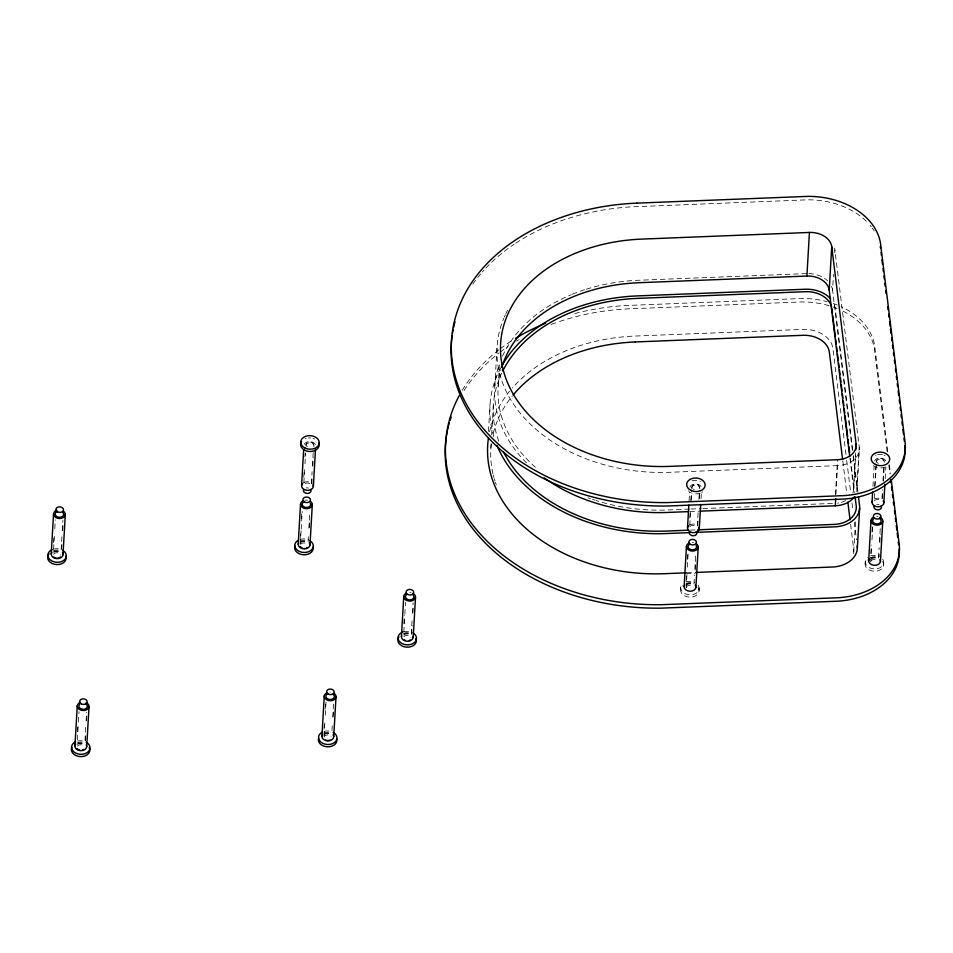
<?xml version="1.0" encoding="UTF-8"?>
<svg xmlns="http://www.w3.org/2000/svg" width="953" height="953" viewBox="0 0 953 953"><rect width="100%" height="100%" fill="white"/><g stroke="black" fill="none" stroke-linecap="round" stroke-linejoin="round"><path stroke-width="0.71" stroke-dasharray="4.76 3.57" d="M53.571 542.662L53.976 535.491M53.594 549.381L54.452 534.573M54.797 528.653L55.31 519.778M61.171 549.881L61.933 536.551M62.279 530.63L62.874 520.267M61.647 548.952L61.969 543.21M62.719 530.297L63.136 523.126M77.455 731.725L77.86 724.554M77.407 739.85L78.337 723.565M78.432 722.076L79.028 711.712M84.972 740.338L85.734 727.02M86.08 721.087L86.592 712.213M85.365 740.886L85.77 733.715M86.52 720.802L86.937 713.63M300.219 538.6L300.636 531.429M301.386 518.515L301.791 511.344M303.769 477.203L304.174 470.032M304.924 457.13L305.174 452.818M300.338 544.02L301.1 530.702M301.184 529.213L302.208 511.451M304.615 469.698L303.769 484.505A4.217 3.085 3.3 0 1 310.881 484.315M304.96 463.777L305.556 453.414M308.069 541.554L308.498 534.145M308.843 528.224L309.689 513.417M311.417 483.516L312.096 471.664M312.441 465.743L313.215 452.425M309.296 527.664L309.701 520.493M311.845 483.493L312.084 479.192M312.834 466.279L313.334 457.678M324.032 729.093L324.437 721.921M325.187 709.008L325.592 701.837M324.056 735.966L324.902 721.159M325.247 715.238L326.021 701.908M331.966 730.534L332.383 723.136M332.728 717.204L333.586 702.397M333.181 716.727L333.514 710.998M403.858 623.858L404.358 615.257M403.81 632.006L404.751 615.721M404.834 614.244L405.513 602.403M411.291 633.9L412.149 619.093M412.494 613.172L413.09 602.808M411.696 634.353L412.184 625.74M412.935 612.839L413.352 605.667M488.472 431.399L490.045 404.155M490.89 447.97L491.14 443.61M491.653 434.89L493.404 404.37M494.81 386.036L497.121 345.868M498.169 386.251L499.503 362.998M680.585 589.704L680.716 587.405M689.079 500.849L689.579 492.236M686.148 580.949L686.648 572.348M687.387 559.435L687.804 552.264M689.769 518.134L690.186 510.963M690.758 500.921L691.175 493.749M686.172 587.858L687.03 573.051M687.363 567.13L688.221 552.323M689.769 525.377L690.627 510.57M691.223 500.206L691.818 489.842M693.998 583.915L694.511 575.028M694.844 569.108L695.702 554.301M697.346 525.877L698.275 509.593M698.883 499.217L699.395 490.342M695.213 570.025L695.714 561.424M697.763 525.853L698.096 520.112M699.335 498.598L699.669 492.856M701.015 498.717L701.348 492.975M699.085 590.8L699.216 588.513M852.387 450.555L832.577 290.141L833.482 274.357M834.721 252.843L834.888 249.972A23.932 17.499 3.3 0 0 833.851 246.184M835.471 494.607L837.484 459.727M835.936 494.321L837.592 465.636A23.932 17.499 3.3 0 0 859.249 447.183L834.888 249.972M852.816 493.07A20.561 15.034 3.3 0 0 853.578 487.483L855.58 452.592M853.65 489.365L855.734 453.032M856.711 491.724A23.932 17.499 3.3 0 0 856.926 487.352L859.249 447.183M857.009 489.544L859.332 449.387M853.769 551.525L855.532 521.005M865.121 563.795L865.253 561.496M872.96 486.411L874.115 466.339M870.768 553.61L871.268 545.009M872.007 532.096L872.34 526.366M874.64 486.495L875.795 466.41M870.708 561.96L871.65 545.676M871.995 539.743L872.757 526.425M874.401 497.99L874.651 493.559M875.08 486.149L876.367 463.944M878.535 558.005L879.131 547.641M879.476 541.721L880.322 526.914M881.966 498.49L882.478 489.604M882.99 480.717L883.765 467.399M879.011 557.029L879.178 554.158M879.845 542.686L880.334 534.085M882.383 498.514L882.716 492.772M883.383 481.301L884.205 466.958M885.23 478.549L885.885 467.065M883.622 564.903L883.753 562.604M806.595 273.582L638.832 280.242A158.746 116.099 3.3 0 0 585.726 289.402M837.592 465.636L669.816 472.295A158.746 116.099 3.3 0 1 503.803 318.278M689.495 509.105L667.231 509.986A155.375 113.633 3.3 0 1 595.982 500.528M690.973 509.045L701.372 508.628M702.849 508.568L833.482 503.387M689.769 511.57L698.68 511.213M690.234 530.118L696.166 529.88M686.708 572.801L694.129 572.515M686.231 573.777L695.142 573.432M887.72 451.353L874.592 345.248A69.783 51.033 3.3 0 0 841.106 306.699M889.363 464.635L890.459 473.486M887.16 451.841L874.389 348.691A69.783 51.033 3.3 0 0 840.903 310.142M888.804 465.124L889.899 473.975M852.649 449.637L835.209 308.355A27.637 20.216 3.3 0 0 832.731 301.565M853.376 455.522L857.926 492.32M853.114 456.439L856.926 487.352M850.386 458.596L854.567 492.451M849.933 458.048L853.578 487.483M845.978 454.474L832.886 348.512A27.637 20.216 3.3 0 0 802.891 329.393L635.091 336.052A162.439 118.803 3.3 0 0 512.333 388.026M846.705 460.359L850.695 492.737M851.97 503.041L852.887 510.403M854.341 522.173L856.521 539.839M842.786 460.99L846.788 493.368M850.6 524.281L853.685 549.297A24.266 17.75 3.3 0 1 853.471 553.741M403.655 634.007A9.268 6.778 3.3 0 1 411.088 634.364M403.786 631.708A9.268 6.778 3.3 0 1 412.244 632.506M403.869 636.759A3.788 2.776 3.3 0 1 407.753 635.353A3.788 2.776 3.3 0 1 410.969 637.64M496.251 484.708A159.08 116.337 3.3 0 1 495.393 482.301M495 481.086A159.08 116.337 3.3 0 1 494.262 478.668M493.916 477.453A159.08 116.337 3.3 0 1 493.273 475.011M492.987 473.796A159.08 116.337 3.3 0 1 491.26 444.301M493.237 433.365A159.08 116.337 3.3 0 1 512.369 395.948M829.05 305.699A69.783 51.033 3.3 0 0 801.068 301.958L624.727 309.01A204.609 149.633 3.3 0 0 556.826 322.4M833.113 306.997A69.783 51.033 3.3 0 1 837.079 308.486M464.075 390.492A204.609 149.633 3.3 0 1 499.015 353.027M500.122 352.181A204.609 149.633 3.3 0 1 508.092 346.475M516.49 341.114A204.609 149.633 3.3 0 1 518.968 339.637M551.084 324.473A204.609 149.633 3.3 0 1 555.67 322.805M498.764 441.096A159.08 116.337 3.3 0 1 501.647 373.242M493.857 436.724A162.439 118.803 3.3 0 1 500.813 367.703M462.288 390.253A204.609 149.633 3.3 0 1 499.217 349.584M500.313 348.738A204.609 149.633 3.3 0 1 513.036 339.923M574.754 313.573A204.609 149.633 3.3 0 1 624.918 305.568L801.27 298.515A69.783 51.033 3.3 0 1 827.18 301.672M833.315 303.554A69.783 51.033 3.3 0 1 837.27 305.043M489.556 431.864A162.439 118.803 3.3 0 1 509.664 391.183M594.839 500.158A155.375 113.633 3.3 0 1 592.563 499.408M590.312 498.633A155.375 113.633 3.3 0 1 588.061 497.823M535.407 467.256A155.375 113.633 3.3 0 1 501.075 369.633M526.544 462.884A158.746 116.099 3.3 0 1 499.253 364.308M502.493 356.124A158.746 116.099 3.3 0 1 571.3 294.668M572.384 294.215A158.746 116.099 3.3 0 1 584.582 289.76M808.847 273.571A23.932 17.499 3.3 0 1 825.191 278.8M825.739 279.205A23.932 17.499 3.3 0 1 827.716 280.909M831.528 286.341A23.932 17.499 3.3 0 1 832.577 290.141M845.645 500.551A20.561 15.034 3.3 0 1 839.998 502.66M838.771 502.91A20.561 15.034 3.3 0 1 837.52 503.113M504.292 317.123A158.746 116.099 3.3 0 1 505.34 314.812M505.888 313.668A158.746 116.099 3.3 0 1 507.627 310.249M866.325 221.251A69.783 51.033 3.3 0 0 806.965 199.832L630.612 206.884A204.609 149.633 3.3 0 0 515.156 243.563M870.089 225.301A69.783 51.033 3.3 0 1 871.221 226.695M872.305 228.124A69.783 51.033 3.3 0 1 874.27 231.043M472.783 284.161A204.609 149.633 3.3 0 1 480.622 273.976M482.325 271.998A204.609 149.633 3.3 0 1 484.064 270.044M485.851 268.103A204.609 149.633 3.3 0 1 513.977 244.349M874.604 460.954A5.897 4.312 3.3 0 1 880.917 458.059A5.897 4.312 3.3 0 1 886.135 462.217M876.045 462.3A4.217 3.085 3.3 0 1 880.072 459.239A4.217 3.085 3.3 0 1 884.455 462.265M874.377 498.955A5.897 4.312 3.3 0 1 881.656 499.241M874.342 500.801A4.217 3.085 3.3 0 1 881.489 500.933M885.361 467.006A9.268 6.778 3.3 0 1 875.843 467.006M874.389 466.243A9.268 6.778 3.3 0 1 873.544 465.624M875.533 455.248A9.268 6.778 3.3 0 1 876.045 455.046M877.677 454.605A9.268 6.778 3.3 0 1 882.895 454.736M884.003 455.057A9.268 6.778 3.3 0 1 885.051 455.474M878.201 463.432A3.788 2.776 3.3 0 1 877.403 459.334A3.788 2.776 3.3 0 1 883.014 459.31A3.788 2.776 3.3 0 1 882.692 463.408M876.677 504.375A3.788 2.776 3.3 0 1 879.047 504.53M870.744 557.624A5.897 4.312 3.3 0 1 878.023 557.612M870.828 559.482A4.217 3.085 3.3 0 1 877.963 559.292M876.831 516.526A5.897 4.312 3.3 0 1 877.951 516.633M882.585 561.555A9.268 6.778 3.3 0 1 879.679 570.156A9.268 6.778 3.3 0 1 867.54 568.858A9.268 6.778 3.3 0 1 867.254 559.911M871.042 558.029A9.268 6.778 3.3 0 1 877.927 558.291M882.716 559.256A9.268 6.778 3.3 0 1 879.81 567.857A9.268 6.778 3.3 0 1 867.683 566.57A9.268 6.778 3.3 0 1 867.385 557.624M870.625 555.897A9.268 6.778 3.3 0 1 879.107 556.397M870.947 561.103A3.788 2.776 3.3 0 1 874.33 559.387A3.788 2.776 3.3 0 1 877.927 561.067M300.278 541.173A5.897 4.312 3.3 0 1 307.247 540.994M300.147 543.389A4.217 3.085 3.3 0 1 307.342 542.674M304.889 500.182A5.897 4.312 3.3 0 1 307.485 500.182M300.028 541.733A9.268 6.778 3.3 0 1 307.462 541.828M300.159 539.434A9.268 6.778 3.3 0 1 308.641 539.946M300.671 544.33A3.788 2.776 3.3 0 1 303.995 542.924A3.788 2.776 3.3 0 1 307.354 544.461M304.257 444.241A5.897 4.312 3.3 0 1 310.452 441.608A5.897 4.312 3.3 0 1 315.634 445.492M305.603 445.456A4.217 3.085 3.3 0 1 310.547 442.859A4.217 3.085 3.3 0 1 313.859 446.778M303.912 482.504A5.897 4.312 3.3 0 1 312 483.385M305.067 438.797A9.268 6.778 3.3 0 1 306.116 438.428M308.355 437.987A9.268 6.778 3.3 0 1 310.702 437.999M312.989 438.428A9.268 6.778 3.3 0 1 314.585 439.023M307.366 446.754A3.788 2.776 3.3 0 1 307.045 442.788A3.788 2.776 3.3 0 1 312.441 442.764A3.788 2.776 3.3 0 1 312.584 446.731M306.223 487.924A3.788 2.776 3.3 0 1 308.581 488.079M689.96 487.126A5.897 4.312 3.3 0 1 696.369 483.957A5.897 4.312 3.3 0 1 701.611 488.401M691.521 488.401A4.217 3.085 3.3 0 1 695.535 485.148A4.217 3.085 3.3 0 1 699.919 488.365M689.829 524.865A5.897 4.312 3.3 0 1 697.405 525.341M689.793 526.699A4.217 3.085 3.3 0 1 696.953 526.842M702.611 491.855A9.268 6.778 3.3 0 1 701.765 492.427M700.312 493.13A9.268 6.778 3.3 0 1 691.83 493.118M690.806 492.677A9.268 6.778 3.3 0 1 689.412 491.843M688.614 491.2A9.268 6.778 3.3 0 1 688.257 490.843M692.033 480.788A9.268 6.778 3.3 0 1 698.358 480.646M699.99 481.158A9.268 6.778 3.3 0 1 700.503 481.384M692.521 488.412A3.788 2.776 3.3 0 1 693.903 484.624A3.788 2.776 3.3 0 1 699.097 485.839A3.788 2.776 3.3 0 1 697.548 489.592M694.296 489.604A3.788 2.776 3.3 0 1 693.284 489.115M686.196 583.534A5.897 4.312 3.3 0 1 693.772 583.689M686.172 585.559A4.217 3.085 3.3 0 1 693.26 585.035M692.295 542.436A5.897 4.312 3.3 0 1 693.415 542.543M698.049 587.453A9.268 6.778 3.3 0 1 695.142 596.054A9.268 6.778 3.3 0 1 683.003 594.767A9.268 6.778 3.3 0 1 682.717 585.821M685.957 584.094A9.268 6.778 3.3 0 1 693.379 584.189M698.18 585.166A9.268 6.778 3.3 0 1 695.428 593.683A9.268 6.778 3.3 0 1 683.408 592.683A9.268 6.778 3.3 0 1 682.479 583.855M686.089 581.795A9.268 6.778 3.3 0 1 694.57 582.307M686.267 587.346A3.788 2.776 3.3 0 1 689.436 585.297A3.788 2.776 3.3 0 1 693.272 586.81M53.582 550.81A5.897 4.312 3.3 0 1 60.861 551.132M53.654 552.514A4.217 3.085 3.3 0 1 60.801 552.978M53.582 551.382A9.268 6.778 3.3 0 1 61.004 551.823M53.713 549.095A9.268 6.778 3.3 0 1 60.599 549.345M53.582 554.289A3.788 2.776 3.3 0 1 57.478 552.764A3.788 2.776 3.3 0 1 60.766 555.099M77.574 743.352A9.268 6.778 3.3 0 1 84.448 743.757M77.705 741.053A9.268 6.778 3.3 0 1 84.579 741.47M77.455 746.092A3.788 2.776 3.3 0 1 81.196 744.793A3.788 2.776 3.3 0 1 84.4 746.866M77.443 742.768A5.897 4.312 3.3 0 1 84.722 743.257M77.443 744.46A4.217 3.085 3.3 0 1 84.579 745.091M324.008 733.679A9.268 6.778 3.3 0 1 330.894 733.774M324.151 731.392A9.268 6.778 3.3 0 1 331.025 731.475M324.032 737.098A3.788 2.776 3.3 0 1 327.224 734.977A3.788 2.776 3.3 0 1 331.12 736.562M324.139 733.119A5.897 4.312 3.3 0 1 331.12 733.095M324.02 735.144A4.217 3.085 3.3 0 1 331.132 734.787M329.893 692.104A5.897 4.312 3.3 0 1 330.274 692.116M403.715 633.435A5.897 4.312 3.3 0 1 411.005 633.674M403.834 635.127A4.217 3.085 3.3 0 1 410.981 635.508M409.873 592.48A5.897 4.312 3.3 0 1 410.981 592.611"/><path stroke-width="1.43" d="M51.224 554.038L53.535 513.87M62.993 554.825L65.316 514.394M74.93 746.199L77.264 705.768M86.711 746.723L89.022 706.566M298.206 544.223L300.529 504.066M301.589 485.732L303.65 449.876M309.975 545.021L312.31 504.59M313.358 486.471L315.503 449.185M321.923 736.395L324.246 695.964M333.705 736.919L336.016 696.75M401.427 636.687L403.75 596.518M413.209 637.343L415.52 597.186M684.135 586.583L686.446 546.426M687.506 528.093L688.828 505.15M695.904 587.382L698.227 546.951M699.276 528.832L700.681 504.447M849.754 456.57L829.217 290.272A20.561 15.034 3.3 0 0 806.905 276.048L809.419 232.449L641.679 239.108A155.375 113.633 3.3 0 0 501.111 358.876A155.375 113.633 3.3 0 0 669.745 466.374L837.484 459.727A20.561 15.034 3.3 0 0 856.092 443.872L831.731 246.672A20.561 15.034 3.3 0 0 809.419 232.449M829.217 290.272L831.731 246.672M700.169 511.153L835.269 505.793L835.686 498.622M855.758 449.685L856.092 443.872M857.343 548.261L859.654 508.104M868.671 560.686L870.994 520.517M872.043 502.195L872.626 492.153M880.441 561.484L882.776 521.041M883.824 502.934L884.896 484.279M806.905 276.048L639.165 282.707A155.375 113.633 3.3 0 0 501.754 367.298M635.222 341.96L802.998 335.301A24.266 17.75 3.3 0 1 829.336 352.086L842.607 459.525M688.292 511.63L667.505 512.452A158.746 116.099 3.3 0 1 544.139 477.775M688.745 530.178L666.469 531.059A159.08 116.337 3.3 0 1 503.41 451.77M697.656 529.82L834.244 524.4A24.266 17.75 3.3 0 0 856.199 505.698L855.115 496.858M689.031 532.644L666.755 533.525A162.439 118.803 3.3 0 1 496.942 445.313M696.452 532.346L834.554 526.866A27.637 20.216 3.3 0 0 859.558 505.555L858.474 496.727M685.219 572.86L664.432 573.694A162.439 118.803 3.3 0 1 488.436 438.058M695.619 572.455L832.231 567.023A27.637 20.216 3.3 0 0 857.247 545.724M880.286 246.565L880.477 247.923M881.025 252.354L881.394 255.297M881.942 259.728L882.49 264.148M883.026 268.579L883.395 271.534M883.943 275.953L884.301 278.907M884.849 283.327L885.218 286.281M885.766 290.713L886.123 293.655M887.767 306.937L888.136 309.892M888.672 314.311L889.042 317.266M889.59 321.685L890.138 326.117M890.495 329.071L891.043 333.49M891.591 337.922L891.96 340.864M892.508 345.296L892.866 348.25M893.414 352.67L893.783 355.624M894.331 360.043L894.688 362.998M895.415 368.894L895.784 371.849M896.332 376.28L896.69 379.223M897.238 383.654L897.607 386.608M898.155 391.028L898.703 395.459M899.239 399.879L899.608 402.833M900.156 407.253L900.514 410.207M901.061 414.638L901.431 417.581M901.979 422.012L902.336 424.967M902.884 429.386L903.432 433.818M903.98 438.237L904.349 441.191M891.186 479.383L899.346 545.664A69.783 51.033 3.3 0 1 838.223 597.734L661.858 604.69A204.609 149.633 3.3 0 1 459.215 395.662M890.626 479.883L890.984 482.826M891.531 487.257L891.901 490.199M892.449 494.631L892.806 497.585M893.354 502.005L893.723 504.959M894.45 510.856L894.807 513.81M895.355 518.229L895.725 521.184M896.273 525.615L896.821 530.035M897.178 532.989L897.726 537.409M898.274 541.84L898.643 544.794M831.85 308.486L832.398 312.906M832.767 315.848L835.304 336.445M835.674 339.387L836.21 343.807M836.579 346.749L837.127 351.169M837.484 354.111L838.211 359.996M838.58 362.938L839.116 367.358M839.486 370.3L840.034 374.708M840.391 377.65L840.939 382.07M841.308 385.012L842.035 390.897M842.392 393.839L842.94 398.259M843.298 401.201L843.846 405.621M844.215 408.563L844.751 412.971M845.12 415.925L847.658 436.522M848.027 439.464L848.575 443.884M848.932 446.826L849.659 452.711M847.872 502.207L850.052 519.861M904.897 445.611L905.028 446.981A69.783 51.033 3.3 0 1 843.905 499.05L667.541 506.007A204.609 149.633 3.3 0 1 452.115 335.801M415.961 638.593A9.268 6.778 3.3 0 1 406.264 647.123A9.268 6.778 3.3 0 1 398.95 636.985M413.197 633.042A9.268 6.778 3.3 0 1 413.876 643.013A9.268 6.778 3.3 0 1 400.272 642.358A9.268 6.778 3.3 0 1 401.749 632.494M402.226 632.256A9.268 6.778 3.3 0 1 402.738 632.053M410.183 639.928A3.788 2.776 3.3 0 1 409.29 640.487M405.394 640.464A3.788 2.776 3.3 0 1 404.465 639.892M513.226 394.911A159.08 116.337 3.3 0 1 635.222 341.972M446.385 436.748A204.609 149.633 3.3 0 0 661.656 608.133L838.021 601.176A69.783 51.033 3.3 0 0 899.144 549.107M446.576 435.581A204.609 149.633 3.3 0 1 447.422 430.887M447.672 429.72A204.609 149.633 3.3 0 1 448.482 426.229M448.768 425.062A204.609 149.633 3.3 0 1 449.399 422.751M450.078 420.452A204.609 149.633 3.3 0 1 451.198 417.009M502.767 370.943A159.08 116.337 3.3 0 1 637.736 298.372L805.511 291.701A24.266 17.75 3.3 0 1 831.54 306.818M501.445 366.548A162.439 118.803 3.3 0 1 637.414 295.906L805.202 289.236A27.637 20.216 3.3 0 1 830.599 298.754M515.466 338.41A204.609 149.633 3.3 0 1 545.652 323.234M854.376 496.87A23.932 17.499 3.3 0 1 835.269 505.793M452.461 333.455A204.609 149.633 3.3 0 1 453.08 329.929M453.557 327.594A204.609 149.633 3.3 0 1 454.081 325.259M454.367 324.103A204.609 149.633 3.3 0 1 454.974 321.78M883.264 500.79A5.897 4.312 3.3 0 1 878.213 506.817A5.897 4.312 3.3 0 1 872.4 500.861M881.108 505.995A3.788 2.776 3.3 0 1 877.475 509.843A3.788 2.776 3.3 0 1 874.437 505.555M880.048 559.59A5.897 4.312 3.3 0 1 874.044 565.296A5.897 4.312 3.3 0 1 869.529 558.625M880.024 517.288A5.897 4.312 3.3 0 1 881.442 523.709A5.897 4.312 3.3 0 1 872.626 523.721A5.897 4.312 3.3 0 1 873.353 517.3M880.119 518.968A4.217 3.085 3.3 0 1 879.845 523.114A4.217 3.085 3.3 0 1 874.175 523.137A4.217 3.085 3.3 0 1 873.424 518.992M309.272 542.626A5.897 4.312 3.3 0 1 304.329 548.88A5.897 4.312 3.3 0 1 298.718 542.65M310.166 501.171A5.897 4.312 3.3 0 1 310.475 507.639A5.897 4.312 3.3 0 1 301.684 506.841A5.897 4.312 3.3 0 1 303.507 500.563M310.225 503.184A4.217 3.085 3.3 0 1 308.617 507.079A4.217 3.085 3.3 0 1 303.09 506.198A4.217 3.085 3.3 0 1 303.483 502.112M313.049 547.153A9.268 6.778 3.3 0 1 303.483 554.765A9.268 6.778 3.3 0 1 294.93 546.069M310.082 540.732A9.268 6.778 3.3 0 1 310.547 550.703A9.268 6.778 3.3 0 1 296.955 549.893A9.268 6.778 3.3 0 1 298.646 540.041M307.08 547.439A3.788 2.776 3.3 0 1 306.413 547.927M304.674 548.451A3.788 2.776 3.3 0 1 303.721 548.463M302.554 548.225A3.788 2.776 3.3 0 1 301.196 547.475M300.66 546.879A3.788 2.776 3.3 0 1 300.469 546.545M313.072 484.851A5.897 4.312 3.3 0 1 306.628 490.283A5.897 4.312 3.3 0 1 302.625 483.457M318.779 443.133A9.268 6.778 3.3 0 1 309.01 451.46A9.268 6.778 3.3 0 1 301.541 441.513M310.535 489.377A3.788 2.776 3.3 0 1 307.736 493.392A3.788 2.776 3.3 0 1 303.519 489.902M699.002 527.2A5.897 4.312 3.3 0 1 692.557 532.644A5.897 4.312 3.3 0 1 688.542 525.818M696.19 531.429A3.788 2.776 3.3 0 1 693.772 535.741A3.788 2.776 3.3 0 1 689.507 532.096M695.202 584.987A5.897 4.312 3.3 0 1 690.067 591.241A5.897 4.312 3.3 0 1 684.802 584.773M696.095 543.532A5.897 4.312 3.3 0 1 696.393 550A5.897 4.312 3.3 0 1 687.601 549.202A5.897 4.312 3.3 0 1 689.436 542.924M696.155 545.545A4.217 3.085 3.3 0 1 694.546 549.44A4.217 3.085 3.3 0 1 689.019 548.559A4.217 3.085 3.3 0 1 689.4 544.473M62.457 552.68A5.897 4.312 3.3 0 1 56.966 558.672A5.897 4.312 3.3 0 1 51.891 552.216M63.458 511.165A5.897 4.312 3.3 0 1 63.208 517.622A5.897 4.312 3.3 0 1 54.476 516.407A5.897 4.312 3.3 0 1 56.846 510.248M62.481 512.166A4.217 3.085 3.3 0 1 62.636 516.276A4.217 3.085 3.3 0 1 57.073 516.693A4.217 3.085 3.3 0 1 55.691 512.678M56.132 512.19A4.217 3.085 3.3 0 1 56.68 511.785M65.793 556.111A9.268 6.778 3.3 0 1 56.787 564.581A9.268 6.778 3.3 0 1 48.103 555.468M48.806 554.301A9.268 6.778 3.3 0 1 49.103 553.943M62.636 550.25A9.268 6.778 3.3 0 1 63.696 560.412A9.268 6.778 3.3 0 1 49.842 559.578A9.268 6.778 3.3 0 1 52.141 549.619M60.349 556.957A3.788 2.776 3.3 0 1 59.598 557.624M58.824 558.005A3.788 2.776 3.3 0 1 55.345 557.946M54.738 557.648A3.788 2.776 3.3 0 1 53.916 556.993M89.213 747.533A9.268 6.778 3.3 0 1 80.791 756.622A9.268 6.778 3.3 0 1 71.916 747.295M86.115 742.149A9.268 6.778 3.3 0 1 87.605 752.286A9.268 6.778 3.3 0 1 73.738 751.786A9.268 6.778 3.3 0 1 75.609 741.768M83.566 749.475A3.788 2.776 3.3 0 1 82.423 750.082M79.611 750.154A3.788 2.776 3.3 0 1 78.17 749.499M77.693 749.094A3.788 2.776 3.3 0 1 77.324 748.629M86.246 744.841A5.897 4.312 3.3 0 1 80.493 750.69A5.897 4.312 3.3 0 1 75.692 744.126M86.127 702.587A5.897 4.312 3.3 0 1 87.581 709.187A5.897 4.312 3.3 0 1 78.515 708.782A5.897 4.312 3.3 0 1 80.397 702.337M86.294 704.267A4.217 3.085 3.3 0 1 86.199 708.424A4.217 3.085 3.3 0 1 80.54 708.591A4.217 3.085 3.3 0 1 79.611 704.458M336.707 738.968A9.268 6.778 3.3 0 1 327.201 746.795A9.268 6.778 3.3 0 1 318.719 737.896M333.097 732.345A9.268 6.778 3.3 0 1 334.598 742.482A9.268 6.778 3.3 0 1 320.732 741.97A9.268 6.778 3.3 0 1 322.591 731.964M330.024 740.016A3.788 2.776 3.3 0 1 325.735 740.028M333.074 734.787A5.897 4.312 3.3 0 1 327.856 740.91A5.897 4.312 3.3 0 1 322.507 734.56M334.026 693.296A5.897 4.312 3.3 0 1 334.05 699.752A5.897 4.312 3.3 0 1 325.283 698.752A5.897 4.312 3.3 0 1 327.391 692.533M333.097 694.32A4.217 3.085 3.3 0 1 333.074 698.716A4.217 3.085 3.3 0 1 327.07 698.466A4.217 3.085 3.3 0 1 327.284 694.07M413.102 636.247A5.897 4.312 3.3 0 1 407.086 641.25A5.897 4.312 3.3 0 1 401.654 635.603M413.018 593.338A5.897 4.312 3.3 0 1 414.019 599.782A5.897 4.312 3.3 0 1 405.192 599.497A5.897 4.312 3.3 0 1 406.335 593.123M413.149 595.184A4.217 3.085 3.3 0 1 412.256 599.27A4.217 3.085 3.3 0 1 406.597 598.829A4.217 3.085 3.3 0 1 406.466 594.672M636.842 203.132L630.815 203.442A204.609 149.633 3.3 0 0 452.127 360.83A204.609 149.633 3.3 0 0 667.743 502.565L844.108 495.608A69.783 51.033 3.3 0 0 905.231 443.538L880.477 243.122A69.783 51.033 3.3 0 0 807.155 196.389L636.842 203.132M407.836 594.469A3.788 2.776 3.3 0 0 413.685 592.444A3.788 2.776 3.3 0 0 408.182 589.669A3.788 2.776 3.3 0 0 407.836 594.469M875.473 464.48A9.268 6.778 3.3 0 0 889.709 459.429A9.268 6.778 3.3 0 0 876.176 452.758A9.268 6.778 3.3 0 0 875.473 464.48M875.033 518.503A3.788 2.776 3.3 0 0 880.929 516.55A3.788 2.776 3.3 0 0 875.473 513.727A3.788 2.776 3.3 0 0 875.033 518.503M304.567 502.052A3.788 2.776 3.3 0 0 310.464 500.099A3.788 2.776 3.3 0 0 305.02 497.263A3.788 2.776 3.3 0 0 304.567 502.052M305.008 448.017A9.268 6.778 3.3 0 0 319.243 442.978A9.268 6.778 3.3 0 0 305.71 436.295A9.268 6.778 3.3 0 0 305.008 448.017M690.937 490.378A9.268 6.778 3.3 0 0 705.16 485.339A9.268 6.778 3.3 0 0 691.64 478.656A9.268 6.778 3.3 0 0 690.937 490.378M690.484 544.413A3.788 2.776 3.3 0 0 696.381 542.46A3.788 2.776 3.3 0 0 690.937 539.624A3.788 2.776 3.3 0 0 690.484 544.413M57.573 511.856A3.788 2.776 3.3 0 0 63.47 509.903A3.788 2.776 3.3 0 0 58.026 507.079A3.788 2.776 3.3 0 0 57.573 511.856M81.196 703.838A3.788 2.776 3.3 0 0 87.176 702.016A3.788 2.776 3.3 0 0 81.851 699.073A3.788 2.776 3.3 0 0 81.196 703.838M328.177 694.034A3.788 2.776 3.3 0 0 334.158 692.212A3.788 2.776 3.3 0 0 328.833 689.269A3.788 2.776 3.3 0 0 328.177 694.034"/></g></svg>
